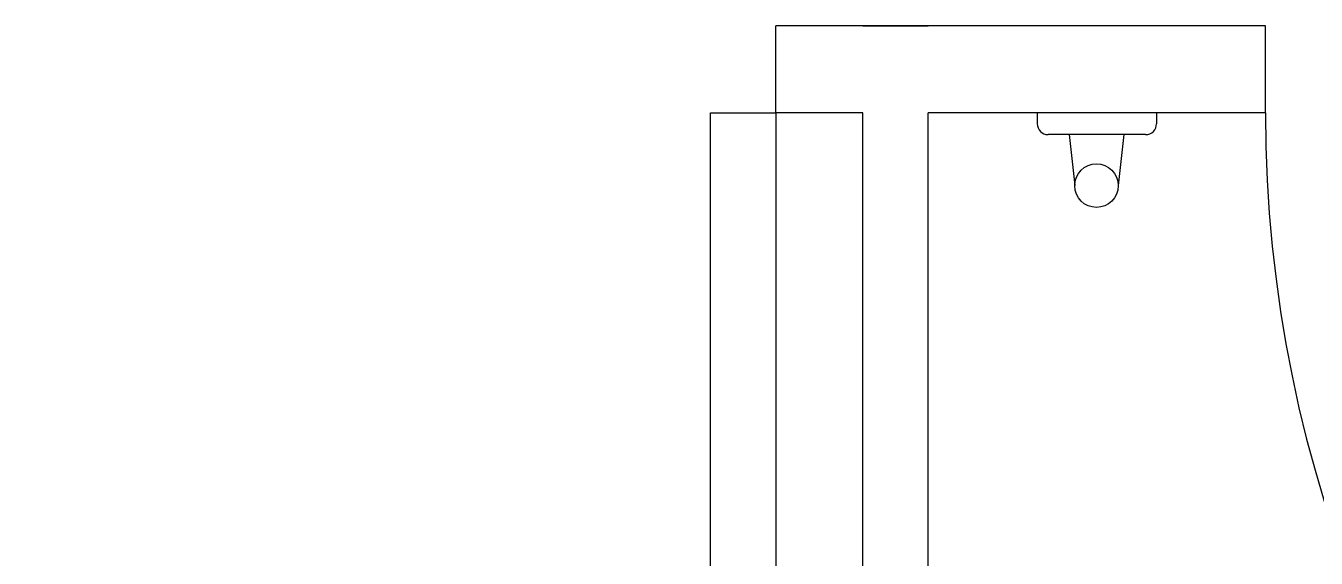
# Model space of a CAD drawing. Header units: millimetres. Extents: x 732 to 1037, y 127 to 299.
# Drawn here: x 735.618 to 736.211, y 284.983 to 285.228 of the extents above; entities that cross this region are included whole.
import ezdxf

# ---------------------------------------------------------------- set-up
doc = ezdxf.new("R2010")
doc.units = ezdxf.units.MM
doc.layers.add('I-ARQ', color=8, linetype='Continuous')

msp = doc.modelspace()

# ---------------------------------------------------------------- linework, layer by layer
at = {"layer": 'I-ARQ'}
for p, q in [((735.96258, 285.18753), (735.96258, 285.22753)), ((736.18758, 285.22753), (735.96258, 285.22753)), ((736.00258, 285.22753), (736.03258, 285.22753)), ((736.18758, 285.18753), (736.18758, 285.22753)), ((735.93258, 284.58753), (735.93258, 285.18753)), ((735.93258, 285.18753), (735.96258, 285.18753)), ((735.96258, 285.18753), (735.96258, 284.58753)), ((736.00258, 285.18753), (735.96258, 285.18753)), ((736.00258, 283.97753), (736.00258, 285.18753)), ((736.03258, 283.97753), (736.03258, 285.18753)), ((736.18758, 285.18753), (736.03258, 285.18753)), ((736.08267, 285.18753), (736.08267, 285.18253)), ((736.1375, 285.18753), (736.08267, 285.18753)), ((736.1375, 285.18753), (736.1375, 285.18253)), ((736.1325, 285.17753), (736.08767, 285.17753)), ((736.09738, 285.17753), (736.09991, 285.15407)), ((736.12244, 285.17753), (736.11991, 285.15407))]:
    msp.add_line(p, q, dxfattribs=at)
msp.add_circle((736.10991, 285.15407), 0.01, dxfattribs=at)
for centre, radius, start, end in [((735.96259, 285.18615), 0.6, 179.86817, 269.99989), ((736.78758, 285.18753), 0.6, 180, 270), ((736.08767, 285.18253), 0.005, 180, 270), ((736.1325, 285.18253), 0.005, 270, 0)]:
    msp.add_arc(centre, radius, start, end, dxfattribs=at)

doc.saveas('drawing.dxf')
